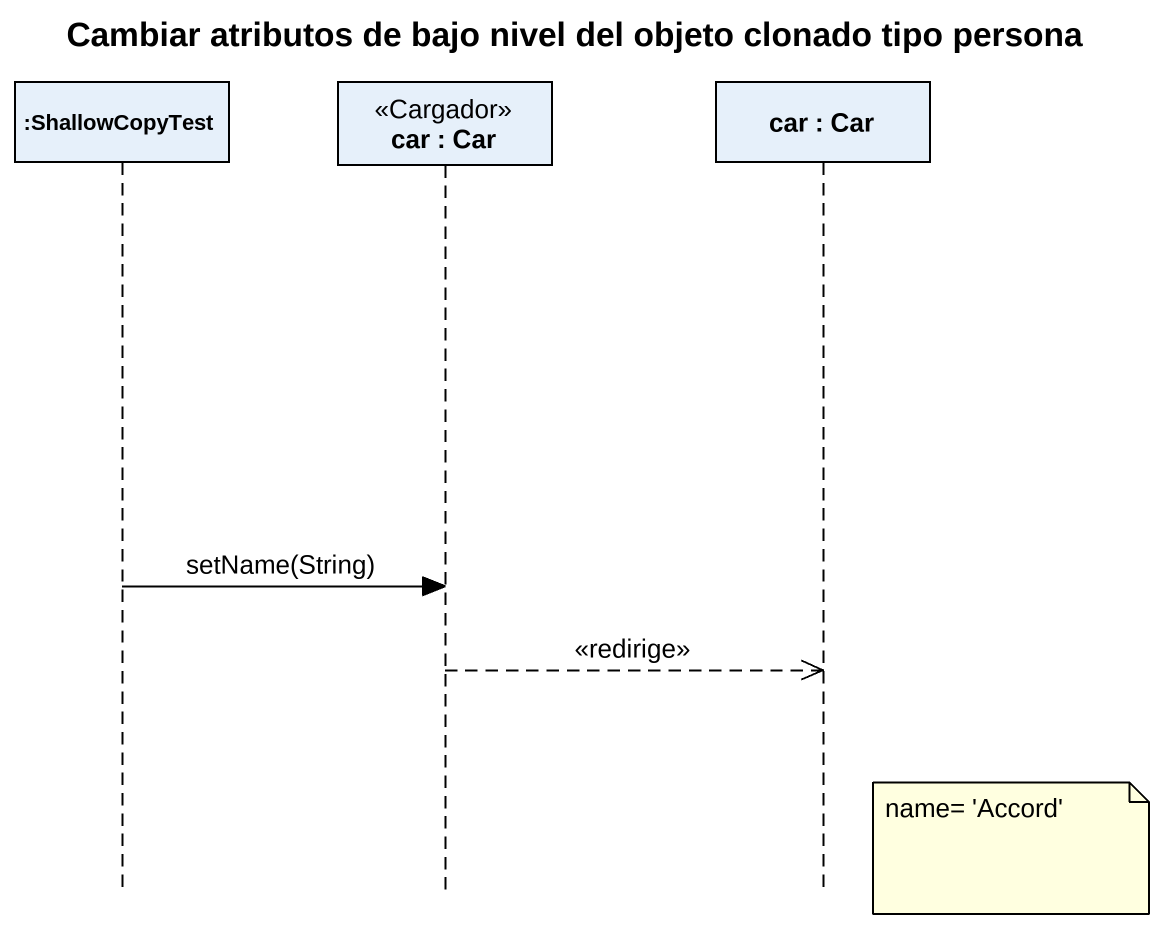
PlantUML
@startuml
title Cambiar atributos de bajo nivel del objeto clonado tipo persona
hide footbox
participant ":ShallowCopyTest" as ShallowCopyTest
participant "car : Car" as car <<Cargador>>
participant "car : Car" as car_2

ShallowCopyTest -> car : setName(String)
car -->> car_2 : <<redirige>>
note right of car_2 : name= 'Accord'
@enduml
